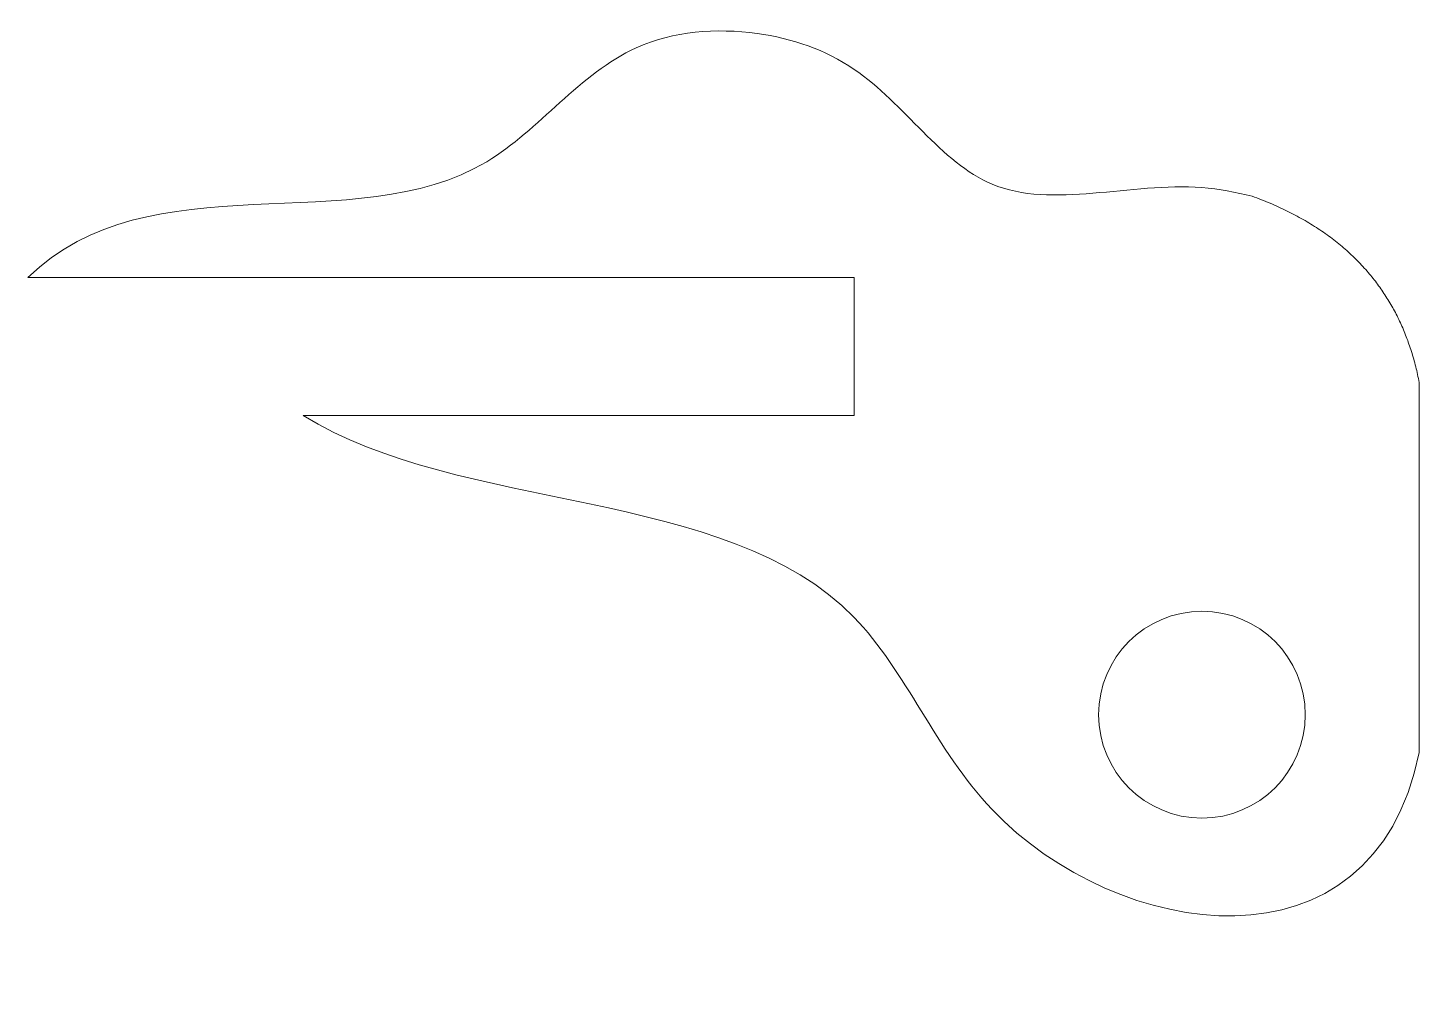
# Model space of a CAD drawing. Header units: inches. Extents: x -0.31 to 0.95, y 0.43 to 1.3.
import ezdxf

# ---------------------------------------------------------------- set-up
doc = ezdxf.new("R2010")
doc.units = ezdxf.units.IN
doc.header["$MEASUREMENT"] = 0

msp = doc.modelspace()

# ---------------------------------------------------------------- linework, layer by layer
at = {"color": 7, "linetype": 'Continuous', "lineweight": 15}
for p, q in [((-0.3125, 1.0723), (0.4375, 1.0723)), ((0.4375, 1.0723), (0.4375, 0.9473)), ((0.9503, 0.6414), (0.9503, 0.9771)), ((0.4375, 0.9473), (-0.0625, 0.9473))]:
    msp.add_line(p, q, dxfattribs=at)
msp.add_circle((0.7531, 0.6758), 0.0938, dxfattribs=at)
for points, knots in [([(0.7988, 1.1461), (0.7838, 1.1498), (0.7061, 1.1649), (0.5554, 1.1134), (0.4638, 1.2612), (0.3456, 1.3015), (0.2124, 1.2911), (0.0583, 1.0757), (-0.2023, 1.1806), (-0.3125, 1.0723)], [0.1137065, 0.1137065, 0.1137065, 0.1137065, 0.147653, 0.2877045, 0.4075572, 0.4765138, 0.5578469, 0.6832909, 1, 1, 1, 1]), ([(-0.0625, 0.9473), (0.0795, 0.8582), (0.4186, 0.8938), (0.5687, 0.488), (0.9083, 0.4341), (0.9503, 0.6414)], [0, 0, 0, 0, 0.438352, 0.615087, 1, 1, 1, 1])]:
    msp.add_open_spline(points, degree=3, knots=knots, dxfattribs=at)
msp.add_open_spline([(0.7988, 1.1461), (0.927, 1.0997), (0.9503, 0.9771)], degree=2, dxfattribs=at)

doc.saveas('drawing.dxf')
